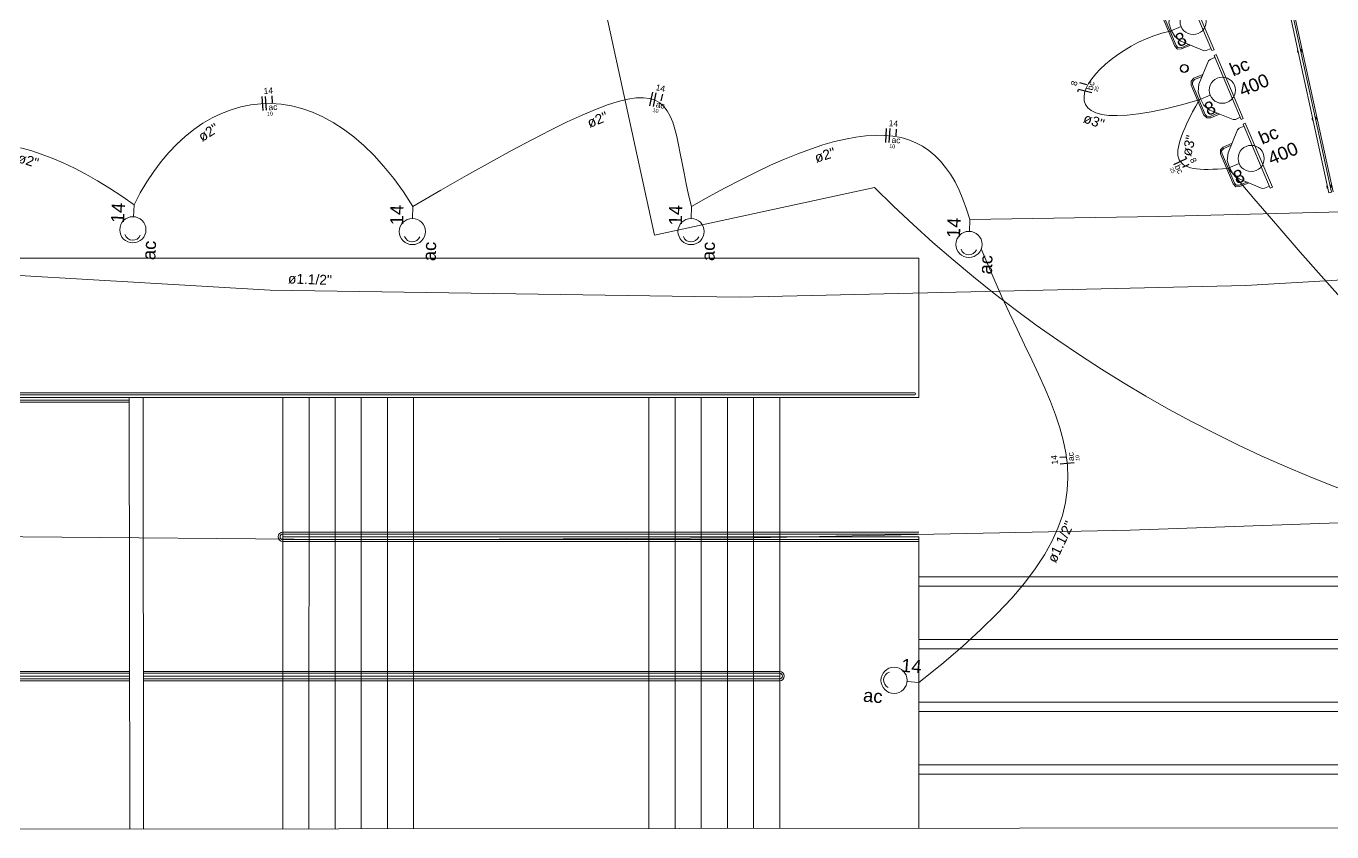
# Model space of a CAD drawing. Header units: millimetres. Extents: x -395 to 1008, y 9 to 692.
# Drawn here: x -88.37 to -74.31, y 26.67 to 35.35 of the extents above; entities that cross this region are included whole.
import ezdxf

# ---------------------------------------------------------------- set-up
doc = ezdxf.new("R2010")
doc.units = ezdxf.units.MM
doc.header["$LTSCALE"] = 0.1
doc.header["$MEASUREMENT"] = 0
for name, color, linetype, lineweight in [('.10 ultra fina', 240, 'Continuous', 5), ('.15', 150, 'Continuous', 15), ('.20', 130, 'Continuous', 5), ('.25', 70, 'Continuous', 5), ('.30', 50, 'Continuous', 5), ('.40 Interno parede', 27, 'Continuous', 5)]:
    doc.layers.add(name, color=color, linetype=linetype, lineweight=lineweight)
doc.styles.add('Arial', font='arial.ttf')

# ---------------------------------------------------------------- blocks, each defined once
blk = doc.blocks.new('eeetet')
at = {"layer": '.10 ultra fina', "color": 240, "lineweight": 5}
for p, q in [((600.308, 145.079), (611.592, 93.184)), ((611.592, 93.184), (606.773, 115.349)), ((618.196, 96.667), (618.854, 93.642)), ((618.225, 96.673), (618.883, 93.648)), ((618.242, 96.676), (618.899, 93.652)), ((618.242, 96.676), (618.899, 93.652)), ((613.96, 93.699), (611.592, 93.184)), ((611.592, 93.184), (613.96, 93.699)), ((618.883, 93.648), (618.854, 93.642)), ((587.941, 92.937), (614.44, 92.937)), ((614.44, 91.437), (614.44, 92.937)), ((614.394, 91.487), (589.438, 91.487)), ((589.438, 91.467), (614.395, 91.467)), ((605.937, 91.407), (589.438, 91.407)), ((589.441, 91.437), (605.937, 91.437)), ((605.942, 86.789), (605.937, 91.437)), ((605.937, 91.437), (606.087, 91.437)), ((606.087, 91.437), (614.44, 91.437)), ((606.087, 91.437), (606.091, 86.789)), ((607.59, 91.437), (607.59, 89.937)), ((607.872, 91.437), (607.872, 89.937)), ((608.153, 91.437), (608.153, 89.937)), ((608.435, 91.437), (608.435, 89.937)), ((608.716, 91.437), (608.717, 89.937)), ((608.998, 91.437), (608.998, 89.937)), ((611.532, 91.437), (611.532, 89.937)), ((611.814, 91.437), (611.814, 89.937)), ((612.096, 91.437), (612.095, 89.937)), ((612.377, 91.437), (612.377, 89.937)), ((612.658, 91.437), (612.659, 89.937)), ((612.94, 91.437), (612.94, 89.937)), ((589.438, 91.387), (605.937, 91.387)), ((614.44, 89.987), (607.59, 89.987)), ((614.44, 89.967), (607.59, 89.967)), ((607.59, 89.937), (612.94, 89.937)), ((607.59, 88.437), (607.59, 89.937)), ((614.44, 89.907), (607.59, 89.907)), ((614.44, 89.887), (607.59, 89.887)), ((607.871, 88.437), (607.872, 89.937)), ((608.153, 88.437), (608.153, 89.937)), ((608.435, 88.437), (608.435, 89.937)), ((608.716, 88.437), (608.717, 89.937)), ((608.998, 88.437), (608.998, 89.937)), ((611.532, 88.437), (611.532, 89.937)), ((611.813, 88.437), (611.814, 89.937)), ((612.095, 88.437), (612.095, 89.937)), ((612.377, 88.437), (612.377, 89.937)), ((612.658, 88.437), (612.659, 89.937)), ((612.94, 88.437), (612.94, 89.937)), ((612.94, 89.937), (614.44, 89.937)), ((614.44, 89.937), (614.44, 86.797)), ((614.44, 89.507), (639.377, 89.507)), ((614.44, 89.407), (639.312, 89.407)), ((614.44, 88.832), (639.712, 88.832)), ((614.44, 88.732), (639.865, 88.732)), ((589.441, 88.487), (605.94, 88.487)), ((589.441, 88.467), (605.94, 88.467)), ((606.09, 88.487), (612.94, 88.487)), ((606.09, 88.467), (612.94, 88.467)), ((605.94, 88.407), (589.44, 88.407)), ((589.441, 88.437), (605.94, 88.437)), ((605.94, 88.387), (589.441, 88.387)), ((606.09, 88.437), (607.59, 88.437)), ((606.09, 88.407), (612.94, 88.407)), ((606.09, 88.387), (612.94, 88.387)), ((607.59, 88.437), (607.59, 86.79)), ((607.59, 88.437), (612.94, 88.437)), ((607.871, 88.437), (607.871, 86.791)), ((608.153, 88.437), (608.153, 86.791)), ((608.435, 88.437), (608.435, 86.791)), ((608.716, 88.437), (608.716, 86.791)), ((608.998, 88.437), (608.998, 86.792)), ((611.532, 88.437), (611.532, 86.794)), ((611.813, 88.437), (611.813, 86.794)), ((612.095, 88.437), (612.095, 86.795)), ((612.377, 88.437), (612.377, 86.795)), ((612.658, 88.437), (612.659, 86.796)), ((612.94, 88.437), (612.94, 86.796)), ((614.44, 88.157), (640.743, 88.157)), ((614.44, 88.057), (640.896, 88.057)), ((614.44, 87.482), (647.475, 87.482)), ((614.44, 87.382), (647.529, 87.382)), ((575.591, 86.758), (652.586, 86.835))]:
    blk.add_line(p, q, dxfattribs=at)
for points in [[(617.586, 95.196), (617.534, 95.174), (617.51, 95.172), (617.259, 95.274), (617.194, 95.324), (617.156, 95.395), (617.132, 95.471), (617.141, 95.552), (617.242, 95.803), (617.261, 95.82), (617.313, 95.842)], [(617.595, 95.174), (617.303, 95.864), (617.325, 95.873), (617.617, 95.183), (617.595, 95.174)], [(617.087, 95.617), (617.183, 95.657), (617.175, 95.636), (617.094, 95.602), (617.071, 95.575), (617.073, 95.55), (617.21, 95.227), (617.226, 95.208), (617.262, 95.205), (617.343, 95.24), (617.363, 95.232), (617.268, 95.191), (617.225, 95.19), (617.195, 95.221), (617.058, 95.543), (617.057, 95.587), (617.087, 95.617)], [(617.9, 94.455), (617.848, 94.433), (617.823, 94.431), (617.572, 94.532), (617.508, 94.583), (617.47, 94.653), (617.446, 94.73), (617.454, 94.811), (617.556, 95.062), (617.575, 95.079), (617.626, 95.1)], [(617.909, 94.433), (617.617, 95.122), (617.639, 95.132), (617.931, 94.442), (617.909, 94.433)], [(617.401, 94.875), (617.497, 94.916), (617.489, 94.895), (617.408, 94.861), (617.385, 94.834), (617.387, 94.809), (617.523, 94.486), (617.54, 94.467), (617.575, 94.465), (617.656, 94.499), (617.677, 94.49), (617.581, 94.45), (617.539, 94.449), (617.508, 94.48), (617.372, 94.803), (617.371, 94.845), (617.401, 94.875)], [(618.213, 93.714), (618.162, 93.692), (618.137, 93.69), (617.886, 93.792), (617.822, 93.842), (617.783, 93.913), (617.76, 93.989), (617.768, 94.071), (617.87, 94.321), (617.888, 94.338), (617.94, 94.36)], [(618.223, 93.692), (617.931, 94.382), (617.953, 94.391), (618.245, 93.701), (618.223, 93.692)], [(617.715, 94.134), (617.811, 94.175), (617.802, 94.154), (617.721, 94.12), (617.698, 94.093), (617.7, 94.068), (617.837, 93.745), (617.854, 93.726), (617.889, 93.724), (617.97, 93.758), (617.991, 93.75), (617.895, 93.709), (617.852, 93.708), (617.822, 93.739), (617.686, 94.061), (617.685, 94.104), (617.715, 94.134)]]:
    blk.add_lwpolyline(points, dxfattribs=at)
for radius in [0.0446, 0.0382]:
    blk.add_circle((617.296, 94.981), radius, dxfattribs=at)
for centre, radius, start, end in [((618.537, 95.17), 0.0228, 323.3552, 61.1798), ((618.537, 95.17), 0.0228, 143.3552, 241.1798), ((618.696, 94.439), 0.0228, 143.3552, 241.1798), ((618.696, 94.439), 0.0228, 323.3552, 61.1798), ((624.108, 103.888), 14.381, 225.1137, 296.6047), ((624.108, 103.888), 14.381, 225.1137, 296.6047), ((618.855, 93.709), 0.0228, 143.3552, 241.1798), ((618.855, 93.709), 0.0228, 323.3552, 61.1798), ((614.395, 91.477), 0.01, 269.9999, 89.9999), ((607.59, 89.937), 0.05, 89.9999, 269.9999), ((607.59, 89.937), 0.03, 89.9999, 269.9999), ((612.94, 88.437), 0.05, 269.9999, 89.9999), ((612.94, 88.437), 0.03, 269.9999, 89.9999)]:
    blk.add_arc(centre, radius, start, end, dxfattribs=at)

msp = doc.modelspace()

# ---------------------------------------------------------------- linework, layer by layer
at = {"layer": '.15', "color": 150, "lineweight": 15}
for p, q in [((-75.938, 35.346), (-76.056, 35.296)), ((-75.624, 34.605), (-75.742, 34.555)), ((-75.313, 33.87), (-75.431, 33.819)), ((-87.218, 33.298), (-87.211, 33.426)), ((-84.213, 33.279), (-84.211, 33.408)), ((-81.212, 33.279), (-81.21, 33.408)), ((-78.217, 33.14), (-78.212, 33.268)), ((-78.888, 28.292), (-78.76, 28.281))]:
    msp.add_line(p, q, dxfattribs=at)
for centre in [(-75.808, 35.401), (-75.494, 34.66), (-75.183, 33.925), (-87.225, 33.157), (-84.215, 33.138), (-81.214, 33.138), (-78.222, 32.999), (-79.028, 28.304)]:
    msp.add_circle(centre, 0.141, dxfattribs=at)
for centre, start, end in [((-87.226, 33.132), 197.3192, 336.6894), ((-84.216, 33.114), 199.319, 338.6892), ((-81.214, 33.114), 199.502, 338.8722), ((-78.223, 32.974), 198.3163, 337.6865), ((-79.053, 28.306), 105.342, 244.7122)]:
    msp.add_arc(centre, 0.0881, start, end, dxfattribs=at)
at = {"layer": '.20', "color": 130, "lineweight": 20}
for points in [[(-90.412, 32.78), (-85.747, 32.507), (-80.697, 32.43), (-75.242, 32.558), (-69.361, 32.902), (-63.034, 33.472), (-56.24, 34.277), (-48.96, 35.329), (-41.172, 36.636), (-32.856, 38.21), (-23.992, 40.061)], [(-88.83, 29.854), (-84.651, 29.816), (-80.534, 29.838), (-76.485, 29.92), (-72.51, 30.061), (-68.615, 30.261), (-64.806, 30.52), (-61.089, 30.836), (-57.471, 31.211), (-53.958, 31.642), (-50.556, 32.131), (-47.271, 32.676), (-44.109, 33.277), (-41.077, 33.934), (-38.18, 34.646), (-35.425, 35.414), (-32.818, 36.236), (-30.365, 37.112), (-28.072, 38.041), (-25.946, 39.025), (-23.992, 40.061)], [(-76.056, 35.296), (-76.144, 35.274), (-76.23, 35.246), (-76.315, 35.213), (-76.397, 35.176), (-76.476, 35.134), (-76.552, 35.089), (-76.624, 35.042), (-76.691, 34.992), (-76.753, 34.94), (-76.808, 34.888), (-76.857, 34.835), (-76.899, 34.783), (-76.934, 34.731), (-76.959, 34.681), (-76.976, 34.632), (-76.983, 34.586), (-76.981, 34.544), (-76.967, 34.505), (-76.942, 34.471), (-76.905, 34.441), (-76.855, 34.418), (-76.792, 34.4), (-76.716, 34.389), (-76.625, 34.386), (-76.519, 34.391), (-76.397, 34.404), (-76.259, 34.426), (-76.105, 34.459), (-75.933, 34.501), (-75.742, 34.555)], [(-55.006, 35.041), (-56.643, 34.815), (-58.289, 34.601), (-59.947, 34.401), (-61.622, 34.214), (-63.319, 34.042), (-65.041, 33.885), (-66.795, 33.743), (-68.583, 33.619), (-70.411, 33.511), (-72.284, 33.422), (-74.205, 33.351), (-76.18, 33.299), (-78.212, 33.268)], [(-84.211, 33.408), (-84.312, 33.564), (-84.415, 33.708), (-84.521, 33.839), (-84.628, 33.957), (-84.736, 34.064), (-84.846, 34.159), (-84.956, 34.242), (-85.068, 34.314), (-85.179, 34.375), (-85.291, 34.425), (-85.404, 34.463), (-85.515, 34.492), (-85.627, 34.51), (-85.737, 34.517), (-85.847, 34.515), (-85.955, 34.503), (-86.062, 34.481), (-86.168, 34.45), (-86.271, 34.41), (-86.372, 34.361), (-86.471, 34.304), (-86.567, 34.237), (-86.66, 34.163), (-86.75, 34.08), (-86.837, 33.99), (-86.92, 33.891), (-86.999, 33.786), (-87.074, 33.673), (-87.145, 33.553), (-87.211, 33.426)], [(-81.21, 33.408), (-81.241, 33.533), (-81.267, 33.653), (-81.29, 33.767), (-81.311, 33.876), (-81.33, 33.978), (-81.349, 34.073), (-81.368, 34.162), (-81.389, 34.242), (-81.412, 34.316), (-81.439, 34.381), (-81.47, 34.437), (-81.507, 34.485), (-81.55, 34.523), (-81.601, 34.552), (-81.659, 34.571), (-81.728, 34.579), (-81.806, 34.577), (-81.896, 34.564), (-81.998, 34.539), (-82.114, 34.502), (-82.243, 34.454), (-82.388, 34.392), (-82.549, 34.318), (-82.727, 34.231), (-82.923, 34.13), (-83.139, 34.015), (-83.374, 33.886), (-83.631, 33.742), (-83.909, 33.582), (-84.211, 33.408)], [(-75.431, 33.819), (-75.49, 33.815), (-75.545, 33.811), (-75.597, 33.808), (-75.645, 33.807), (-75.69, 33.807), (-75.732, 33.809), (-75.77, 33.813), (-75.805, 33.818), (-75.837, 33.825), (-75.865, 33.834), (-75.89, 33.845), (-75.912, 33.858), (-75.93, 33.873), (-75.945, 33.891), (-75.957, 33.91), (-75.966, 33.933), (-75.971, 33.958), (-75.973, 33.985), (-75.971, 34.015), (-75.967, 34.048), (-75.959, 34.084), (-75.948, 34.123), (-75.933, 34.166), (-75.916, 34.211), (-75.895, 34.259), (-75.871, 34.311), (-75.844, 34.367), (-75.813, 34.426), (-75.779, 34.488), (-75.742, 34.555)], [(-78.212, 33.268), (-78.247, 33.38), (-78.286, 33.485), (-78.327, 33.582), (-78.372, 33.672), (-78.421, 33.754), (-78.473, 33.829), (-78.529, 33.897), (-78.589, 33.958), (-78.653, 34.011), (-78.721, 34.057), (-78.794, 34.095), (-78.871, 34.126), (-78.953, 34.149), (-79.04, 34.165), (-79.132, 34.174), (-79.229, 34.175), (-79.331, 34.169), (-79.439, 34.155), (-79.552, 34.134), (-79.671, 34.106), (-79.796, 34.07), (-79.927, 34.026), (-80.064, 33.975), (-80.208, 33.917), (-80.358, 33.851), (-80.514, 33.777), (-80.678, 33.696), (-80.848, 33.608), (-81.026, 33.511), (-81.21, 33.408)], [(-88.435, 34.041), (-88.324, 34.01), (-88.211, 33.972), (-88.095, 33.928), (-87.976, 33.878), (-87.855, 33.82), (-87.732, 33.755), (-87.605, 33.684), (-87.477, 33.605), (-87.345, 33.519), (-87.211, 33.426)], [(-74.222, 32.426), (-74.431, 32.661), (-74.655, 32.917), (-74.896, 33.195), (-75.154, 33.495), (-75.431, 33.819)], [(-78.089, 32.95), (-78.041, 32.832), (-77.955, 32.632), (-77.87, 32.442), (-77.785, 32.26), (-77.702, 32.086), (-77.622, 31.918), (-77.545, 31.757), (-77.472, 31.602), (-77.405, 31.452), (-77.344, 31.306), (-77.29, 31.164), (-77.244, 31.025), (-77.207, 30.889), (-77.179, 30.754), (-77.162, 30.62), (-77.157, 30.486), (-77.163, 30.352), (-77.183, 30.218), (-77.216, 30.081), (-77.265, 29.942), (-77.329, 29.801), (-77.41, 29.655), (-77.508, 29.506), (-77.625, 29.351), (-77.761, 29.19), (-77.917, 29.024), (-78.094, 28.85), (-78.293, 28.669), (-78.515, 28.479), (-78.76, 28.281)]]:
    msp.add_lwpolyline(points, dxfattribs=at)
at = {"layer": '.25', "color": 70, "lineweight": 25}
for p, q in [((-76.954, 34.719), (-77.027, 34.738)), ((-85.823, 34.441), (-85.833, 34.591)), ((-85.786, 34.444), (-85.796, 34.593)), ((-85.72, 34.523), (-85.725, 34.598)), ((-81.657, 34.493), (-81.626, 34.64)), ((-81.62, 34.486), (-81.589, 34.632)), ((-81.535, 34.544), (-81.519, 34.618)), ((-77.05, 34.645), (-77.044, 34.669)), ((-76.899, 34.632), (-77.044, 34.669)), ((-79.117, 34.098), (-79.109, 34.248)), ((-79.08, 34.096), (-79.072, 34.246)), ((-79.005, 34.167), (-79.001, 34.242)), ((-76.017, 33.861), (-75.881, 33.926)), ((-75.892, 33.949), (-75.881, 33.926)), ((-75.918, 33.83), (-75.851, 33.862)), ((-77.17, 30.709), (-77.245, 30.703)), ((-77.089, 30.645), (-77.239, 30.632))]:
    msp.add_line(p, q, dxfattribs=at)

# ---------------------------------------------------------------- block references
at = {"layer": '.30'}
msp.add_blockref('eeetet', (-693.2, -60.087), dxfattribs=at)

# ---------------------------------------------------------------- texts
at = {"layer": '.40 Interno parede', "color": 27, "attachment_point": 8, "line_spacing_factor": 0.9, "style": 'Arial'}
for s, insert, char_height, width, rotation in [('8', (-75.912, 35.142), 0.141, 0.2169, 22.9417), ('bc', (-75.281, 34.846), 0.1412, 0.4119, 22.9417), ('8', (-77.056, 34.726), 0.0653, 0.10011, 75.7283), ('bc', (-76.878, 34.7), 0.0653, 0.19011, 75.7283), ('400', (-75.125, 34.65), 0.1412, 0.6507, 22.9417), ('14', (-85.764, 34.622), 0.0653, 0.20021, 3.737), ('14', (-81.55, 34.651), 0.0653, 0.20021, 348.0036), ('25', (-76.828, 34.668), 0.0406, 0.12235, 75.7283), ('ac', (-85.715, 34.445), 0.0653, 0.19011, 3.737), ('10', (-81.6, 34.42), 0.0406, 0.12235, 348.0036), ('ac', (-81.552, 34.468), 0.0653, 0.19011, 348.0036), ('8', (-75.598, 34.401), 0.141, 0.2169, 22.9417), ('ø2"', (-86.382, 34.16), 0.1059, 0.44137, 32.4585), ('10', (-85.748, 34.386), 0.0406, 0.12235, 3.737), ('ø2"', (-82.201, 34.292), 0.1059, 0.44137, 21.8302), ('14', (-79.037, 34.27), 0.0653, 0.20021, 356.999), ('ø3"', (-76.895, 34.276), 0.1059, 0.44137, 339.9994), ('ø3"', (-75.801, 34.049), 0.1059, 0.44137, 75.7971), ('bc', (-74.969, 34.111), 0.1412, 0.4119, 22.9417), ('ø2"', (-79.756, 33.909), 0.1059, 0.44137, 17.2637), ('10', (-79.049, 34.035), 0.0406, 0.12235, 356.999), ('ac', (-79.009, 34.089), 0.0653, 0.19011, 356.999), ('400', (-74.813, 33.914), 0.1412, 0.6507, 22.9417), ('ø2"', (-88.367, 33.851), 0.1059, 0.44137, 343.0933), ('8', (-75.835, 33.89), 0.0653, 0.10011, 295.6696), ('25', (-76.048, 33.788), 0.0406, 0.12235, 295.6696), ('bc', (-75.989, 33.796), 0.0653, 0.19011, 295.6696), ('8', (-75.287, 33.665), 0.141, 0.2169, 22.9417), ('14', (-87.315, 33.335), 0.1412, 0.4338, 87.0041), ('14', (-84.312, 33.314), 0.1412, 0.4338, 89.0038), ('14', (-81.311, 33.313), 0.1412, 0.4338, 89.1871), ('14', (-78.315, 33.176), 0.1412, 0.4338, 88.0011), ('ac', (-86.977, 32.932), 0.1412, 0.4119, 87.0041), ('ac', (-83.959, 32.922), 0.1412, 0.4119, 89.0038), ('ac', (-80.957, 32.923), 0.1412, 0.4119, 89.1871), ('ac', (-77.969, 32.778), 0.1412, 0.4119, 88.0011), ('ø1.1/2"', (-85.32, 32.568), 0.1059, 0.92508, 357.9616), ('14', (-77.269, 30.682), 0.0653, 0.20021, 94.7906), ('ac', (-77.092, 30.716), 0.0653, 0.19011, 94.7906), ('10', (-77.033, 30.702), 0.0406, 0.12235, 94.7906), ('ø1.1/2"', (-77.184, 29.773), 0.1059, 0.92508, 64.6244), ('14', (-78.847, 28.388), 0.1412, 0.4338, 355.0281), ('ac', (-79.262, 28.064), 0.1412, 0.4119, 355.0281)]:
    msp.add_mtext(s, dxfattribs=dict(at, insert=insert, char_height=char_height, width=width, rotation=rotation))

doc.saveas('drawing.dxf')
